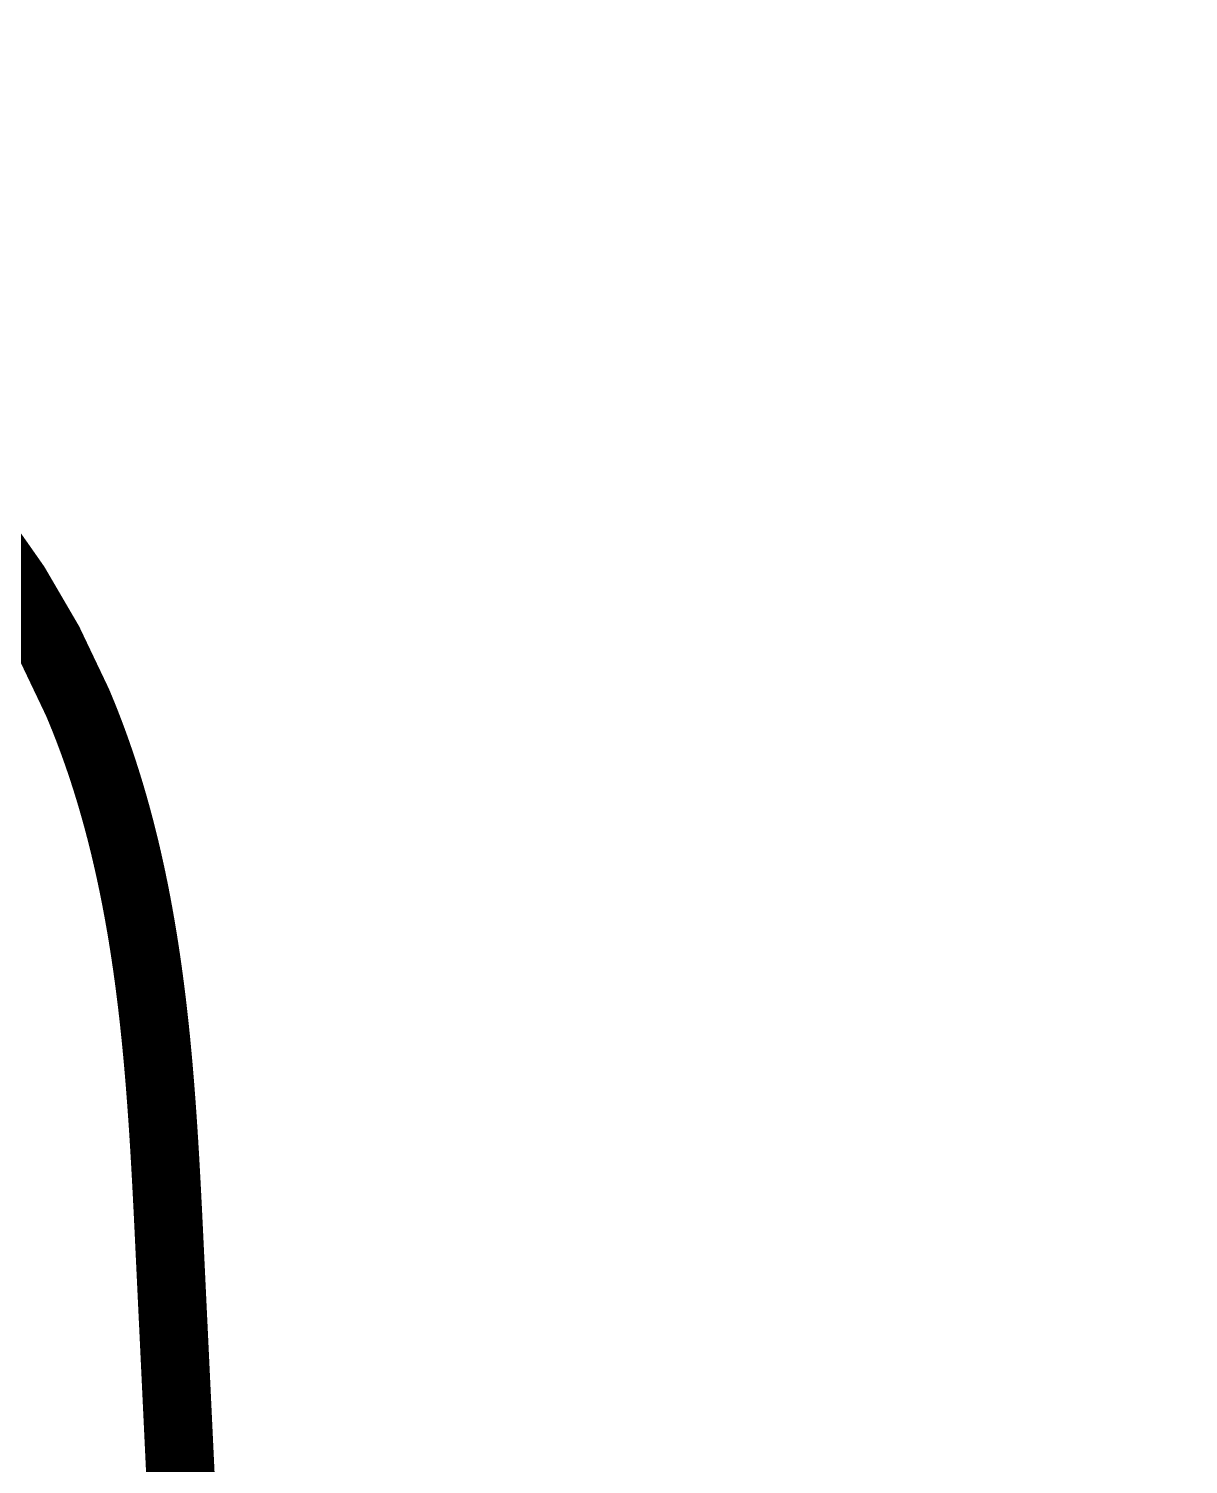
# Model space of a CAD drawing. Header units: millimetres. Extents: x 35362846 to 35427064, y 2977703 to 3025069.
# Drawn here: x 35376536 to 35379078, y 3008861 to 3012008 of the extents above; entities that cross this region are included whole.
import ezdxf

# ---------------------------------------------------------------- set-up
doc = ezdxf.new("R2010")
doc.units = ezdxf.units.MM
doc.layers.add('zhix', color=7, linetype='Continuous', lineweight=100)

msp = doc.modelspace()

# ---------------------------------------------------------------- linework, layer by layer
at = {"color": 7, "lineweight": 30, "const_width": 1}
for points in [[(35384474.97781259, 3005479.400141709, 4.560630924939711e-05), (35384441.94426532, 3005730.044451149, 4.256660725978185e-05), (35384406.50429408, 3005998.581913861, 5.504028418604904e-06), (35384370.26961709, 3006272.937711339, -3.300140696723477e-06), (35384314.3213082, 3006696.547970137, -0.004653984716885735), (35384299.14080792, 3006820.359900009, -0.001802435216274889), (35384264.20924921, 3007139.30415793, -0.001802435216274889)], [(35384474.97781259, 3005479.400141709, 4.560630924939711e-05), (35384441.94426532, 3005730.044451149, 4.256660725978185e-05), (35384406.50429408, 3005998.581913861, 5.504028418604904e-06), (35384370.26961709, 3006272.937711339, -3.300140696723477e-06), (35384314.3213082, 3006696.547970137, -0.004653984716885735), (35384299.14080792, 3006820.359900009, -0.001802435216274889), (35384264.20924921, 3007139.30415793, -0.001802435216274889)], [(35384534.46412522, 3005487.234591839, 4.560630924930128e-05), (35384501.42914777, 3005737.889752953, 4.256660725960064e-05), (35384465.98783915, 3006006.437349323, 5.504028418596952e-06), (35384429.7529892, 3006280.794456396, -3.300140696500546e-06), (35384373.80479459, 3006704.403849889, -0.004653984716825709), (35384358.76022274, 3006827.107149589, -0.001802435216270909), (35384323.87575996, 3007145.621395892, -0.001802435216270909)], [(35384534.46412522, 3005487.234591839, 4.560630924930128e-05), (35384501.42914777, 3005737.889752953, 4.256660725960064e-05), (35384465.98783915, 3006006.437349323, 5.504028418596952e-06), (35384429.7529892, 3006280.794456396, -3.300140696500546e-06), (35384373.80479459, 3006704.403849889, -0.004653984716825709), (35384358.76022274, 3006827.107149589, -0.001802435216270909), (35384323.87575996, 3007145.621395892, -0.001802435216270909)]]:
    msp.add_lwpolyline(points, format="xyb", dxfattribs=at)
at = {"layer": 'zhix', "color": 5, "const_width": 150, "flags": 128}
msp.add_lwpolyline([(35376912.54754, 3007907.854741389), (35376845.23881033, 3009319.41946573), (35376845.1911806, 3009320.41833079), (35376845.14355041, 3009321.417195828), (35376845.09591928, 3009322.416060822), (35376845.04828676, 3009323.414925749), (35376845.00065239, 3009324.413790588), (35376844.95301569, 3009325.412655316), (35376844.9053762, 3009326.411519911), (35376844.85773346, 3009327.410384351), (35376844.810087, 3009328.409248614), (35376844.76243637, 3009329.408112677), (35376844.71478108, 3009330.406976518), (35376844.66712069, 3009331.405840116), (35376844.61945472, 3009332.404703448), (35376844.57178272, 3009333.403566491), (35376844.5241042, 3009334.402429224), (35376844.47641872, 3009335.401291625), (35376844.42872581, 3009336.40015367), (35376844.38102499, 3009337.399015339), (35376844.33331581, 3009338.397876608), (35376844.28559782, 3009339.396737455), (35376844.23787052, 3009340.395597858), (35376844.19013347, 3009341.394457796), (35376844.1423862, 3009342.393317244), (35376844.09462824, 3009343.392176182), (35376844.04685914, 3009344.391034586), (35376843.99907842, 3009345.389892436), (35376843.95128562, 3009346.388749707), (35376843.90348028, 3009347.387606378), (35376843.85566192, 3009348.386462426), (35376843.8078301, 3009349.385317829), (35376843.75998434, 3009350.384172565), (35376843.71212417, 3009351.383026611), (35376843.66424914, 3009352.381879944), (35376843.61635877, 3009353.380732542), (35376843.56845262, 3009354.379584383), (35376843.5205302, 3009355.378435444), (35376843.47259106, 3009356.377285703), (35376843.42463472, 3009357.376135136), (35376843.37666073, 3009358.374983721), (35376843.32866863, 3009359.373831436), (35376843.28065795, 3009360.372678258), (35376843.23262821, 3009361.371524164), (35376843.18457896, 3009362.370369132), (35376843.13650973, 3009363.369213139), (35376843.08842007, 3009364.368056161), (35376843.0403095, 3009365.366898177), (35376842.99217755, 3009366.365739164), (35376842.94402377, 3009367.364579097), (35376842.8958477, 3009368.363417956), (35376842.84764886, 3009369.362255717), (35376842.79942679, 3009370.361092356), (35376842.75118103, 3009371.359927851), (35376842.7029111, 3009372.358762179), (35376842.65461656, 3009373.357595317), (35376842.60629693, 3009374.356427241), (35376842.55795176, 3009375.355257929), (35376842.50958055, 3009376.354087358), (35376842.46118288, 3009377.352915504), (35376842.41275825, 3009378.351742343), (35376842.36430622, 3009379.350567854), (35376842.31582631, 3009380.349392012), (35376842.26731807, 3009381.348214793), (35376842.21878102, 3009382.347036177), (35376842.1702147, 3009383.345856137), (35376842.12161866, 3009384.344674651), (35376842.07299241, 3009385.343491695), (35376842.0243355, 3009386.342307247), (35376841.97564747, 3009387.341121281), (35376841.92692785, 3009388.339933775), (35376841.87817618, 3009389.338744705), (35376841.82939198, 3009390.337554047), (35376841.7805748, 3009391.336361778), (35376841.73172417, 3009392.335167874), (35376841.68283963, 3009393.33397231), (35376841.63392071, 3009394.332775063), (35376841.58496696, 3009395.331576108), (35376841.53597789, 3009396.330375424), (35376841.48695305, 3009397.329172983), (35376841.43789198, 3009398.327968764), (35376841.38879421, 3009399.326762741), (35376841.33965927, 3009400.325554891), (35376841.29048671, 3009401.324345188), (35376841.24127605, 3009402.323133609), (35376841.19202683, 3009403.321920131), (35376841.1427386, 3009404.320704727), (35376841.09341087, 3009405.319487373), (35376841.0440432, 3009406.318268046), (35376840.99463511, 3009407.317046721), (35376840.94518614, 3009408.315823372), (35376840.89569582, 3009409.314597975), (35376840.8461637, 3009410.313370506), (35376840.7965893, 3009411.31214094), (35376840.74697216, 3009412.310909251), (35376840.69731183, 3009413.309675416), (35376840.64760783, 3009414.308439407), (35376840.59785968, 3009415.307201202), (35376840.54806695, 3009416.305960775), (35376840.49822916, 3009417.3047181), (35376840.44834585, 3009418.303473152), (35376840.39841654, 3009419.302225907), (35376840.34844079, 3009420.300976337), (35376840.2984181, 3009421.29972442), (35376840.24834805, 3009422.298470127), (35376840.19823015, 3009423.297213436), (35376840.14806392, 3009424.295954318), (35376840.09784894, 3009425.29469275), (35376840.04758471, 3009426.293428705), (35376839.99727076, 3009427.292162156), (35376839.94690666, 3009428.290893079), (35376839.89649193, 3009429.289621448), (35376839.84602609, 3009430.288347235), (35376839.7955087, 3009431.287070417), (35376839.74493928, 3009432.285790965), (35376839.69431736, 3009433.284508854), (35376839.64364249, 3009434.283224057), (35376839.5929142, 3009435.281936549), (35376839.54213203, 3009436.280646301), (35376839.49129552, 3009437.27935329), (35376839.44040418, 3009438.278057486), (35376839.38945757, 3009439.276758865), (35376839.33845522, 3009440.275457398), (35376839.28739667, 3009441.274153058), (35376839.23628144, 3009442.272845821), (35376839.18510909, 3009443.271535658), (35376839.13387913, 3009444.270222541), (35376839.08259111, 3009445.268906444), (35376839.03124456, 3009446.26758734), (35376838.97983902, 3009447.266265201), (35376838.92837402, 3009448.26494), (35376838.87684911, 3009449.26361171), (35376838.82526381, 3009450.262280301), (35376838.77361766, 3009451.260945748), (35376838.7219102, 3009452.259608022), (35376838.67014097, 3009453.258267096), (35376838.61830948, 3009454.256922942), (35376838.5664153, 3009455.255575531), (35376838.51445794, 3009456.254224835), (35376838.46243694, 3009457.252870826), (35376838.41035186, 3009458.251513476), (35376838.35820221, 3009459.250152757), (35376838.30598753, 3009460.24878864), (35376838.25370735, 3009461.247421097), (35376838.20136122, 3009462.246050098), (35376838.14894868, 3009463.244675616), (35376838.09646925, 3009464.243297621), (35376838.04392247, 3009465.241916084), (35376837.99130788, 3009466.240530977), (35376837.93862501, 3009467.23914227), (35376837.88587339, 3009468.237749935), (35376837.83305258, 3009469.236353941), (35376837.7801621, 3009470.234954259), (35376837.72720148, 3009471.233550861), (35376837.67417026, 3009472.232143715), (35376837.62106798, 3009473.230732794), (35376837.56789417, 3009474.229318066), (35376837.51464837, 3009475.227899502), (35376837.46133012, 3009476.226477072), (35376837.40793895, 3009477.225050746), (35376837.35447439, 3009478.223620494), (35376837.30093599, 3009479.222186285), (35376837.24732328, 3009480.220748089), (35376837.1936358, 3009481.219305876), (35376837.13987307, 3009482.217859615), (35376837.08603463, 3009483.216409274), (35376837.03212003, 3009484.214954824), (35376836.97812881, 3009485.213496234), (35376836.92406048, 3009486.212033472), (35376836.86991458, 3009487.210566506), (35376836.81569068, 3009488.209095308), (35376836.76138827, 3009489.207619844), (35376836.70700692, 3009490.206140083), (35376836.65254615, 3009491.204655994), (35376836.5980055, 3009492.203167544), (35376836.54338451, 3009493.201674703), (35376836.4886827, 3009494.200177438), (35376836.43389962, 3009495.198675717), (35376836.37903481, 3009496.197169509), (35376836.32408779, 3009497.19565878), (35376836.26905812, 3009498.194143499), (35376836.21394531, 3009499.192623633), (35376836.1587489, 3009500.191099149), (35376836.10346844, 3009501.189570015), (35376836.04810347, 3009502.188036198), (35376835.9926535, 3009503.186497665), (35376835.93711808, 3009504.184954382), (35376835.88149675, 3009505.183406318), (35376835.82578905, 3009506.181853437), (35376835.7699945, 3009507.180295708), (35376835.71411265, 3009508.178733096), (35376835.65814302, 3009509.177165568), (35376835.60208517, 3009510.17559309), (35376835.54593862, 3009511.174015628), (35376835.48970291, 3009512.172433148), (35376835.43337757, 3009513.170845616), (35376835.37696216, 3009514.169252997), (35376835.32045617, 3009515.167655258), (35376835.26385918, 3009516.166052363), (35376835.20717071, 3009517.164444278), (35376835.15039029, 3009518.162830968), (35376835.09351746, 3009519.161212399), (35376835.03655176, 3009520.159588534), (35376834.97949272, 3009521.15795934), (35376834.92233989, 3009522.156324781), (35376834.86509279, 3009523.154684821), (35376834.80775097, 3009524.153039424), (35376834.75031395, 3009525.151388556), (35376834.69278128, 3009526.149732179), (35376834.63515249, 3009527.148070259), (35376834.57742712, 3009528.146402759), (35376834.5196047, 3009529.144729643), (35376834.46168476, 3009530.143050875), (35376834.40366686, 3009531.141366417), (35376834.34555052, 3009532.139676233), (35376834.28733528, 3009533.137980287), (35376834.22902066, 3009534.136278542), (35376834.17060623, 3009535.13457096), (35376834.1120915, 3009536.132857505), (35376834.05347601, 3009537.131138139), (35376833.99475931, 3009538.129412824), (35376833.93594091, 3009539.127681524), (35376833.87702037, 3009540.125944199), (35376833.81799722, 3009541.124200813), (35376833.758871, 3009542.122451326), (35376833.69964124, 3009543.120695703), (35376833.64030746, 3009544.118933903), (35376833.58086924, 3009545.117165887), (35376833.52132607, 3009546.115391619), (35376833.46167751, 3009547.113611058), (35376833.4019231, 3009548.111824166), (35376833.34206237, 3009549.110030904), (35376833.28209485, 3009550.108231233), (35376833.22202009, 3009551.106425112), (35376833.16183761, 3009552.104612504), (35376833.10154697, 3009553.102793367), (35376833.04114767, 3009554.100967663), (35376832.98063928, 3009555.099135351), (35376832.92002133, 3009556.097296392), (35376832.85929333, 3009557.095450744), (35376832.79845486, 3009558.093598367), (35376832.73750542, 3009559.091739222), (35376832.67644458, 3009560.089873266), (35376832.61527183, 3009561.08800046), (35376832.55398675, 3009562.086120762), (35376832.49258886, 3009563.084234132), (35376832.4310777, 3009564.082340526), (35376832.36945279, 3009565.080439905), (35376832.30771369, 3009566.078532227), (35376832.24585991, 3009567.076617449), (35376832.18389103, 3009568.074695529), (35376832.12180654, 3009569.072766426), (35376832.059606, 3009570.070830098), (35376831.99728894, 3009571.068886501), (35376831.93485491, 3009572.066935593), (35376831.87230343, 3009573.064977331), (35376831.80963404, 3009574.063011672), (35376831.74684629, 3009575.061038574), (35376831.68393969, 3009576.059057992), (35376831.6209138, 3009577.057069884), (35376831.55776816, 3009578.055074206), (35376831.49450228, 3009579.053070913), (35376831.43111572, 3009580.051059963), (35376831.36760801, 3009581.04904131), (35376831.30397869, 3009582.047014911), (35376831.24022729, 3009583.044980721), (35376831.17635335, 3009584.042938695), (35376831.11235641, 3009585.040888789), (35376831.048236, 3009586.038830957), (35376830.98399166, 3009587.036765155), (35376830.91962293, 3009588.034691337), (35376830.85512934, 3009589.032609459), (35376830.79051042, 3009590.030519472), (35376830.72576574, 3009591.028421334), (35376830.66089481, 3009592.026314995), (35376830.59589717, 3009593.024200412), (35376830.53077236, 3009594.022077537), (35376830.46551991, 3009595.019946325), (35376830.40013936, 3009596.017806727), (35376830.33463026, 3009597.015658698), (35376830.26899213, 3009598.01350219), (35376830.20322451, 3009599.011337156), (35376830.13732696, 3009600.009163549), (35376830.07129897, 3009601.00698132), (35376830.00514012, 3009602.004790423), (35376829.93884993, 3009603.002590808), (35376829.87242793, 3009604.000382429), (35376829.80587368, 3009604.998165235), (35376829.7391867, 3009605.99593918), (35376829.67236652, 3009606.993704214), (35376829.6054127, 3009607.991460288), (35376829.53832476, 3009608.989207353), (35376829.47110224, 3009609.986945361), (35376829.40374468, 3009610.98467426), (35376829.33625161, 3009611.982394003), (35376829.26862258, 3009612.980104538), (35376829.20085711, 3009613.977805817), (35376829.13295475, 3009614.975497787), (35376829.06491505, 3009615.9731804), (35376828.99673752, 3009616.970853605), (35376828.92842171, 3009617.96851735), (35376828.85996715, 3009618.966171585), (35376828.79137339, 3009619.963816258), (35376828.72263996, 3009620.961451319), (35376828.6537664, 3009621.959076715), (35376828.58475224, 3009622.956692394), (35376828.51559703, 3009623.954298306), (35376828.44630031, 3009624.951894397), (35376828.37686159, 3009625.949480616), (35376828.30728043, 3009626.947056909), (35376828.23755637, 3009627.944623224), (35376828.16768893, 3009628.942179508), (35376828.09767766, 3009629.939725708), (35376828.0275221, 3009630.93726177), (35376827.95722178, 3009631.934787641), (35376827.88677624, 3009632.932303267), (35376827.81618501, 3009633.929808594), (35376827.74544765, 3009634.927303568), (35376827.67456368, 3009635.924788135), (35376827.60353263, 3009636.922262239), (35376827.53235406, 3009637.919725826), (35376827.46102749, 3009638.917178843), (35376827.38955246, 3009639.914621231), (35376827.31792852, 3009640.912052938), (35376827.24615519, 3009641.909473906), (35376827.17423201, 3009642.90688408), (35376827.10215855, 3009643.904283404), (35376827.0299343, 3009644.901671822), (35376826.95755882, 3009645.899049278), (35376826.88503166, 3009646.896415714), (35376826.81235233, 3009647.893771074), (35376826.73952039, 3009648.891115301), (35376826.66653538, 3009649.888448337), (35376826.59339681, 3009650.885770125), (35376826.52010425, 3009651.883080607), (35376826.44665722, 3009652.880379726), (35376826.37305526, 3009653.877667423), (35376826.29929792, 3009654.874943639), (35376826.22538473, 3009655.872208317), (35376826.15131521, 3009656.869461396), (35376826.07708892, 3009657.86670282), (35376826.0027054, 3009658.863932527), (35376825.92816417, 3009659.861150459), (35376825.85346479, 3009660.858356555), (35376825.77860677, 3009661.855550758), (35376825.70358968, 3009662.852733004), (35376825.62841303, 3009663.849903235), (35376825.55307638, 3009664.847061391), (35376825.47757925, 3009665.844207409), (35376825.40192119, 3009666.84134123), (35376825.32610174, 3009667.838462791), (35376825.25012043, 3009668.835572032), (35376825.17397681, 3009669.832668891), (35376825.0976704, 3009670.829753305), (35376825.02120075, 3009671.826825214), (35376824.9445674, 3009672.823884553), (35376824.86776988, 3009673.820931262), (35376824.79080773, 3009674.817965277), (35376824.7136805, 3009675.814986534), (35376824.63638771, 3009676.811994971), (35376824.55892892, 3009677.808990524), (35376824.48130365, 3009678.805973129), (35376824.40351145, 3009679.802942723), (35376824.32555185, 3009680.79989924), (35376824.24742439, 3009681.796842618), (35376824.16912862, 3009682.793772791), (35376824.09066406, 3009683.790689693), (35376824.01203026, 3009684.787593261), (35376823.93322675, 3009685.784483428), (35376823.85425308, 3009686.781360129), (35376823.77510879, 3009687.778223298), (35376823.69579341, 3009688.77507287), (35376823.61630648, 3009689.771908776), (35376823.53664754, 3009690.768730953), (35376823.45681613, 3009691.765539331), (35376823.37681178, 3009692.762333845), (35376823.29663403, 3009693.759114426), (35376823.21628245, 3009694.755881008), (35376823.13575653, 3009695.752633522), (35376823.05505585, 3009696.749371902), (35376822.97417992, 3009697.746096077), (35376822.8931283, 3009698.74280598), (35376822.81190051, 3009699.739501543), (35376822.7304961, 3009700.736182695), (35376822.64891461, 3009701.732849368), (35376822.56715558, 3009702.729501493), (35376822.48521853, 3009703.726138999), (35376822.40310303, 3009704.722761817), (35376822.3208086, 3009705.719369877), (35376822.23833478, 3009706.715963107), (35376822.15568111, 3009707.712541437), (35376822.07284714, 3009708.709104797), (35376821.98983239, 3009709.705653115), (35376821.90663642, 3009710.702186319), (35376821.82325875, 3009711.698704337), (35376821.73969893, 3009712.695207099), (35376821.6559565, 3009713.691694531), (35376821.57203099, 3009714.688166561), (35376821.48792195, 3009715.684623116), (35376821.40362892, 3009716.681064124), (35376821.31915142, 3009717.67748951), (35376821.23448902, 3009718.673899203), (35376821.14964124, 3009719.670293126), (35376821.06460763, 3009720.666671208), (35376820.97938771, 3009721.663033372), (35376820.89398104, 3009722.659379546), (35376820.80838715, 3009723.655709653), (35376820.72260558, 3009724.652023619), (35376820.63663587, 3009725.648321369), (35376820.55047756, 3009726.644602827), (35376820.4641302, 3009727.640867917), (35376820.37759331, 3009728.637116563), (35376820.29086645, 3009729.633348688), (35376820.20394914, 3009730.629564216), (35376820.11684093, 3009731.625763071), (35376820.02954137, 3009732.621945174), (35376819.94204997, 3009733.618110448), (35376819.85436631, 3009734.614258816), (35376819.7664899, 3009735.6103902), (35376819.67842029, 3009736.606504521), (35376819.59015702, 3009737.602601701), (35376819.50169963, 3009738.598681662), (35376819.41304766, 3009739.594744322), (35376819.32420065, 3009740.590789605), (35376819.23515813, 3009741.58681743), (35376819.14591967, 3009742.582827717), (35376819.05648477, 3009743.578820386), (35376818.966853, 3009744.574795357), (35376818.87702389, 3009745.570752549), (35376818.78699698, 3009746.56669188), (35376818.69677182, 3009747.562613271), (35376818.60634793, 3009748.558516638), (35376818.51572486, 3009749.554401901), (35376818.42490216, 3009750.550268977), (35376818.33387936, 3009751.546117784), (35376818.242656, 3009752.54194824), (35376818.15123163, 3009753.537760261), (35376818.05960578, 3009754.533553764), (35376817.967778, 3009755.529328665), (35376817.87574782, 3009756.525084883), (35376817.78351479, 3009757.52082233), (35376817.69107845, 3009758.516540924), (35376817.59843834, 3009759.51224058), (35376817.50559399, 3009760.507921214), (35376817.41254496, 3009761.503582739), (35376817.31929076, 3009762.499225071), (35376817.22583097, 3009763.494848124), (35376817.13216511, 3009764.490451811), (35376817.03829271, 3009765.486036047), (35376816.94421334, 3009766.481600745), (35376816.84992652, 3009767.477145818), (35376816.75543179, 3009768.472671178), (35376816.66072871, 3009769.468176739), (35376816.5658168, 3009770.463662412), (35376816.47069561, 3009771.45912811), (35376816.37536468, 3009772.454573744), (35376816.27982355, 3009773.449999225), (35376816.18407176, 3009774.445404466), (35376816.08810887, 3009775.440789375), (35376815.9919344, 3009776.436153865), (35376815.89554788, 3009777.431497844), (35376815.79894889, 3009778.426821224), (35376815.70213694, 3009779.422123913), (35376815.60511158, 3009780.417405821), (35376815.50787237, 3009781.412666857), (35376815.41041882, 3009782.40790693), (35376815.31275049, 3009783.403125948), (35376815.21486691, 3009784.398323819), (35376815.11676764, 3009785.393500451), (35376815.01845221, 3009786.388655751), (35376814.91992017, 3009787.383789628), (35376814.82117104, 3009788.378901986), (35376814.72220439, 3009789.373992735), (35376814.62301974, 3009790.369061778), (35376814.52361665, 3009791.364109024), (35376814.42399464, 3009792.359134377), (35376814.32415328, 3009793.354137742), (35376814.22409209, 3009794.349119026), (35376814.12381062, 3009795.344078132), (35376814.0233084, 3009796.339014965), (35376813.922585, 3009797.333929429), (35376813.82163995, 3009798.328821429), (35376813.72047277, 3009799.323690867), (35376813.61908302, 3009800.318537647), (35376813.51747026, 3009801.313361673), (35376813.415634, 3009802.308162845), (35376813.31357381, 3009803.302941068), (35376813.21128921, 3009804.297696243), (35376813.10877977, 3009805.29242827), (35376813.00604499, 3009806.287137054), (35376812.90308445, 3009807.281822493), (35376812.79989769, 3009808.276484489), (35376812.69648423, 3009809.271122943), (35376812.59284363, 3009810.265737753), (35376812.48897543, 3009811.260328821), (35376812.38487916, 3009812.254896046), (35376812.28055439, 3009813.249439327), (35376812.17600065, 3009814.243958562), (35376812.07121746, 3009815.23845365), (35376811.9662044, 3009816.232924491), (35376811.860961, 3009817.227370981), (35376811.75548679, 3009818.221793017), (35376811.64978132, 3009819.216190498), (35376811.54384415, 3009820.210563321), (35376811.43767481, 3009821.204911381), (35376811.33127283, 3009822.199234576), (35376811.22463777, 3009823.193532801), (35376811.11776917, 3009824.187805951), (35376811.01066657, 3009825.182053923), (35376810.90332952, 3009826.176276611), (35376810.79575756, 3009827.170473909), (35376810.68795023, 3009828.164645713), (35376810.57990708, 3009829.158791916), (35376810.47162765, 3009830.152912413), (35376810.36311149, 3009831.147007095), (35376810.25435814, 3009832.141075857), (35376810.14536714, 3009833.135118591), (35376810.03613803, 3009834.129135189), (35376809.92667036, 3009835.123125544), (35376809.81696368, 3009836.117089546), (35376809.70701752, 3009837.111027089), (35376809.59683144, 3009838.104938063), (35376809.48640498, 3009839.098822357), (35376809.37573767, 3009840.092679863), (35376809.26482907, 3009841.086510472), (35376809.15367872, 3009842.080314071), (35376809.04228617, 3009843.074090553), (35376808.93065095, 3009844.067839803), (35376808.81877261, 3009845.061561712), (35376808.7066507, 3009846.055256169), (35376808.59428477, 3009847.04892306), (35376808.48167434, 3009848.042562274), (35376808.36881898, 3009849.036173699), (35376808.25571823, 3009850.02975722), (35376808.14237162, 3009851.023312727), (35376808.02877872, 3009852.016840102), (35376807.91493905, 3009853.010339234), (35376807.80085217, 3009854.003810007), (35376807.68651761, 3009854.997252308), (35376807.57193493, 3009855.990666021), (35376807.45710368, 3009856.984051031), (35376807.34202339, 3009857.977407221), (35376807.2266936, 3009858.970734476), (35376807.11111387, 3009859.96403268), (35376806.99528375, 3009860.957301716), (35376806.87920277, 3009861.950541466), (35376806.76287048, 3009862.943751813), (35376806.64628644, 3009863.93693264), (35376806.52945017, 3009864.930083828), (35376806.41236123, 3009865.923205259), (35376806.29501917, 3009866.916296813), (35376806.17742353, 3009867.909358372), (35376806.05957385, 3009868.902389816), (35376805.94146969, 3009869.895391025), (35376805.82311059, 3009870.888361879), (35376805.70449608, 3009871.881302257), (35376805.58562572, 3009872.874212038), (35376805.46649908, 3009873.867091102), (35376805.34711565, 3009874.859939325), (35376805.22747502, 3009875.852756587), (35376805.10757673, 3009876.845542764), (35376804.98742032, 3009877.838297735), (35376804.86700533, 3009878.831021375), (35376804.74633133, 3009879.823713562), (35376804.62539784, 3009880.816374172), (35376804.50420441, 3009881.809003079), (35376804.3827506, 3009882.801600161), (35376804.26103595, 3009883.794165291), (35376804.13906001, 3009884.786698346), (35376804.01682232, 3009885.779199198), (35376803.89432243, 3009886.771667722), (35376803.77155989, 3009887.764103793), (35376803.64853424, 3009888.756507281), (35376803.52524503, 3009889.748878062), (35376803.40169182, 3009890.741216007), (35376803.27787413, 3009891.733520988), (35376803.15379154, 3009892.725792878), (35376803.02944357, 3009893.718031548), (35376802.90482978, 3009894.710236868), (35376802.77994971, 3009895.702408711), (35376802.65480293, 3009896.694546945), (35376802.52938896, 3009897.686651426), (35376802.40370735, 3009898.678722053), (35376802.27775767, 3009899.670758681), (35376802.15153944, 3009900.662761178), (35376802.02505223, 3009901.654729413), (35376801.89829558, 3009902.646663255), (35376801.77126904, 3009903.638562569), (35376801.64397215, 3009904.630427225), (35376801.51640446, 3009905.62225709), (35376801.38856554, 3009906.614052029), (35376801.2604549, 3009907.605811909), (35376801.13207212, 3009908.597536596), (35376801.00341674, 3009909.589225955), (35376800.87448829, 3009910.580879852), (35376800.74528635, 3009911.572498151), (35376800.61581045, 3009912.564080717), (35376800.48606014, 3009913.555627413), (35376800.35603496, 3009914.547138102), (35376800.22573448, 3009915.53861265), (35376800.09515824, 3009916.530050917), (35376799.96430577, 3009917.521452767), (35376799.83317666, 3009918.512818061), (35376799.70177042, 3009919.504146662), (35376799.57008661, 3009920.49543843), (35376799.4381248, 3009921.486693227), (35376799.30588451, 3009922.477910913), (35376799.17336531, 3009923.469091347), (35376799.04056674, 3009924.460234391), (35376798.90748835, 3009925.451339903), (35376798.7741297, 3009926.442407742), (35376798.64049032, 3009927.433437767), (35376798.50656977, 3009928.424429836), (35376798.37236761, 3009929.415383806), (35376798.23788337, 3009930.406299536), (35376798.10311662, 3009931.397176883), (35376797.96806689, 3009932.388015701), (35376797.83273375, 3009933.378815849), (35376797.69711673, 3009934.369577182), (35376797.5612154, 3009935.360299556), (35376797.4250293, 3009936.350982825), (35376797.28855798, 3009937.341626844), (35376797.15180101, 3009938.332231468), (35376797.0147579, 3009939.32279655), (35376796.87742823, 3009940.313321943), (35376796.73981155, 3009941.303807502), (35376796.6019074, 3009942.294253078), (35376796.46371534, 3009943.284658525), (35376796.32523493, 3009944.275023693), (35376796.1864657, 3009945.265348434), (35376796.0474072, 3009946.255632599), (35376795.908059, 3009947.24587604), (35376795.76842064, 3009948.236078607), (35376795.62849168, 3009949.226240148), (35376795.48827167, 3009950.216360514), (35376795.34776016, 3009951.206439554), (35376795.20695668, 3009952.196477117), (35376795.06586081, 3009953.186473051), (35376794.92447209, 3009954.176427203), (35376794.78279008, 3009955.166339422), (35376794.64081433, 3009956.156209554), (35376794.49854439, 3009957.146037445), (35376794.3559798, 3009958.135822943), (35376794.21312013, 3009959.125565893), (35376794.06996492, 3009960.115266141), (35376793.92651374, 3009961.10492353), (35376793.78276612, 3009962.094537908), (35376793.63872163, 3009963.084109116), (35376793.49437981, 3009964.073637), (35376793.34974022, 3009965.063121402), (35376793.20480242, 3009966.052562166), (35376793.05956595, 3009967.041959134), (35376792.91403037, 3009968.031312148), (35376792.76819523, 3009969.020621051), (35376792.62206008, 3009970.009885682), (35376792.47562448, 3009970.999105884), (35376792.32888798, 3009971.988281496), (35376792.18185014, 3009972.97741236), (35376792.03451051, 3009973.966498313), (35376791.88686863, 3009974.955539197), (35376791.73892407, 3009975.944534849), (35376791.59067639, 3009976.933485108), (35376791.44212512, 3009977.922389813), (35376791.29326984, 3009978.911248799), (35376791.14411008, 3009979.900061906), (35376790.99464541, 3009980.888828969), (35376790.84487539, 3009981.877549825), (35376790.69479956, 3009982.866224309), (35376790.54441747, 3009983.854852258), (35376790.39372869, 3009984.843433506), (35376790.24273277, 3009985.831967887), (35376790.09142926, 3009986.820455237), (35376789.93981772, 3009987.808895389), (35376789.78789771, 3009988.797288176), (35376789.63566877, 3009989.785633431), (35376789.48313047, 3009990.773930986), (35376789.33028235, 3009991.762180674), (35376789.17712398, 3009992.750382326), (35376789.02365491, 3009993.738535774), (35376788.8698747, 3009994.726640848), (35376788.7157829, 3009995.714697379), (35376788.56137906, 3009996.702705196), (35376788.40666275, 3009997.69066413), (35376788.25163352, 3009998.678574008), (35376788.09629092, 3009999.666434661), (35376787.94063451, 3010000.654245915), (35376787.78466385, 3010001.642007599), (35376787.62837849, 3010002.62971954), (35376787.47177799, 3010003.617381566), (35376787.31486192, 3010004.604993501), (35376787.15762981, 3010005.592555174), (35376787.00008123, 3010006.580066408), (35376786.84221575, 3010007.56752703), (35376786.6840329, 3010008.554936863), (35376786.52553226, 3010009.542295733), (35376786.36671338, 3010010.529603463), (35376786.20757581, 3010011.516859876), (35376786.04811911, 3010012.504064796), (35376785.88834285, 3010013.491218045), (35376785.72824658, 3010014.478319446), (35376785.56782985, 3010015.465368818), (35376785.40709222, 3010016.452365985), (35376785.24603327, 3010017.439310767), (35376785.08465252, 3010018.426202983), (35376784.92294955, 3010019.413042455), (35376784.76092393, 3010020.399829001), (35376784.5985752, 3010021.38656244), (35376784.43590292, 3010022.373242591), (35376784.27290665, 3010023.359869272), (35376784.10958596, 3010024.346442301), (35376783.94594039, 3010025.332961495), (35376783.7819695, 3010026.31942667), (35376783.61767288, 3010027.305837643), (35376783.45305005, 3010028.29219423), (35376783.28810059, 3010029.278496246), (35376783.12282406, 3010030.264743506), (35376782.95722001, 3010031.250935825), (35376782.79128801, 3010032.237073017), (35376782.62502761, 3010033.223154895), (35376782.45843837, 3010034.209181272), (35376782.29151986, 3010035.195151962), (35376782.12427163, 3010036.181066776), (35376781.95669325, 3010037.166925527), (35376781.78878427, 3010038.152728024), (35376781.62054425, 3010039.138474081), (35376781.45197276, 3010040.124163507), (35376781.28306935, 3010041.109796111), (35376781.11383359, 3010042.095371703), (35376780.94426505, 3010043.080890093), (35376780.77436326, 3010044.06635109), (35376780.60412781, 3010045.0517545), (35376780.43355825, 3010046.037100133), (35376780.26265414, 3010047.022387794), (35376780.09141504, 3010048.007617291), (35376779.91984052, 3010048.99278843), (35376779.74793014, 3010049.977901018), (35376779.57568346, 3010050.962954859), (35376779.40310003, 3010051.947949758), (35376779.23017943, 3010052.932885521), (35376779.05692121, 3010053.91776195), (35376778.88332494, 3010054.902578849), (35376778.70939019, 3010055.887336022), (35376778.53511649, 3010056.872033271), (35376778.36050344, 3010057.856670397), (35376778.18555058, 3010058.841247204), (35376778.01025749, 3010059.825763492), (35376777.83462372, 3010060.810219062), (35376777.65864883, 3010061.794613712), (35376777.4823324, 3010062.778947246), (35376777.30567397, 3010063.76321946), (35376777.12867313, 3010064.747430155), (35376776.95132942, 3010065.731579128), (35376776.77364243, 3010066.715666177), (35376776.5956117, 3010067.6996911), (35376776.4172368, 3010068.683653693), (35376776.2385173, 3010069.667553754), (35376776.05945276, 3010070.651391078), (35376775.88004275, 3010071.635165461), (35376775.70028682, 3010072.618876698), (35376775.52018455, 3010073.602524583), (35376775.3397355, 3010074.586108911), (35376775.15893923, 3010075.569629475), (35376774.97779532, 3010076.553086068), (35376774.79630332, 3010077.536478485), (35376774.6144628, 3010078.519806514), (35376774.43227332, 3010079.503069951), (35376774.24973446, 3010080.486268584), (35376774.06684577, 3010081.469402206), (35376773.88360683, 3010082.452470606), (35376773.7000172, 3010083.435473575), (35376773.51607645, 3010084.418410901), (35376773.33178413, 3010085.401282373), (35376773.14713982, 3010086.38408778), (35376772.96214309, 3010087.366826911), (35376772.77679349, 3010088.349499552), (35376772.59109061, 3010089.332105489), (35376772.40503401, 3010090.31464451), (35376772.21862324, 3010091.297116401), (35376772.03185789, 3010092.279520947), (35376771.84473751, 3010093.261857933), (35376771.65726168, 3010094.244127143), (35376771.46942996, 3010095.226328362), (35376771.28124192, 3010096.208461373), (35376771.09269713, 3010097.190525959), (35376770.90379516, 3010098.172521902), (35376770.71453557, 3010099.154448986), (35376770.52491792, 3010100.13630699), (35376770.33494182, 3010101.118095697), (35376770.14460679, 3010102.099814887), (35376769.95391243, 3010103.08146434), (35376769.76285829, 3010104.063043836), (35376769.57144395, 3010105.044553153), (35376769.37966898, 3010106.025992071), (35376769.18753295, 3010107.007360367), (35376768.99503542, 3010107.98865782), (35376768.80217596, 3010108.969884205), (35376768.60895416, 3010109.951039301), (35376768.41536957, 3010110.932122883), (35376768.22142176, 3010111.913134727), (35376768.02711032, 3010112.894074607), (35376767.83243479, 3010113.874942299), (35376767.63739476, 3010114.855737577), (35376767.4419898, 3010115.836460214), (35376767.24621949, 3010116.817109983), (35376767.05008338, 3010117.797686658), (35376766.85358105, 3010118.778190011), (35376766.65671208, 3010119.758619812), (35376766.45947602, 3010120.738975833), (35376766.26187247, 3010121.719257846), (35376766.06390098, 3010122.699465619), (35376765.86556114, 3010123.679598923), (35376765.6668525, 3010124.659657527), (35376765.46777465, 3010125.639641199), (35376765.26832716, 3010126.619549708), (35376765.06850959, 3010127.599382821), (35376764.86832154, 3010128.579140305), (35376764.66776255, 3010129.558821928), (35376764.46683221, 3010130.538427453), (35376764.26553009, 3010131.51795665), (35376764.06385577, 3010132.497409281), (35376763.86180881, 3010133.476785111), (35376763.65938881, 3010134.456083905), (35376763.45659532, 3010135.435305426), (35376763.25342792, 3010136.414449437), (35376763.04988617, 3010137.3935157), (35376762.84596968, 3010138.372503979), (35376762.64167799, 3010139.351414033), (35376762.43701069, 3010140.330245625), (35376762.23196736, 3010141.308998515), (35376762.02654757, 3010142.287672462), (35376761.82075088, 3010143.266267227), (35376761.61457689, 3010144.244782568), (35376761.40802516, 3010145.223218244), (35376761.20109528, 3010146.201574012), (35376760.9937868, 3010147.17984963), (35376760.78609932, 3010148.158044856), (35376760.57803241, 3010149.136159444), (35376760.36958564, 3010150.114193152), (35376760.1607586, 3010151.092145734), (35376759.95155086, 3010152.070016945), (35376759.74196199, 3010153.047806541), (35376759.53199157, 3010154.025514273), (35376759.32163917, 3010155.003139897), (35376759.1109044, 3010155.980683165), (35376758.8997868, 3010156.958143828), (35376758.68828596, 3010157.935521638), (35376758.47640147, 3010158.912816347), (35376758.26413289, 3010159.890027706), (35376758.05147982, 3010160.867155463), (35376757.83844181, 3010161.844199371), (35376757.62501846, 3010162.821159176), (35376757.41120934, 3010163.798034628), (35376757.19701404, 3010164.774825475), (35376756.98243213, 3010165.751531464), (35376756.76746318, 3010166.728152343), (35376756.55210679, 3010167.704687857), (35376756.33636253, 3010168.681137753), (35376756.12022997, 3010169.657501776), (35376755.9037087, 3010170.633779672), (35376755.68679831, 3010171.609971184), (35376755.46949837, 3010172.586076056), (35376755.25180846, 3010173.562094031), (35376755.03372816, 3010174.538024853), (35376754.8152571, 3010175.513868266), (35376754.59639477, 3010176.489624008), (35376754.37714079, 3010177.46529182), (35376754.15749475, 3010178.440871444), (35376753.93745623, 3010179.41636262), (35376753.71702481, 3010180.391765089), (35376753.49620007, 3010181.367078588), (35376753.2749816, 3010182.342302857), (35376753.05336898, 3010183.317437633), (35376752.83136179, 3010184.292482654), (35376752.6089596, 3010185.267437656), (35376752.38616202, 3010186.242302376), (35376752.16296861, 3010187.21707655), (35376751.93937898, 3010188.191759914), (35376751.71539268, 3010189.166352201), (35376751.49100932, 3010190.140853146), (35376751.26622847, 3010191.115262483), (35376751.04104972, 3010192.089579945), (35376750.81547265, 3010193.063805264), (35376750.58949685, 3010194.037938173), (35376750.3631219, 3010195.011978404), (35376750.1363474, 3010195.985925686), (35376749.90917291, 3010196.95977975), (35376749.68159804, 3010197.933540327), (35376749.45362236, 3010198.907207146), (35376749.22524545, 3010199.880779936), (35376748.99646691, 3010200.854258424), (35376748.76728633, 3010201.827642338), (35376748.53770328, 3010202.800931407), (35376748.30771737, 3010203.774125355), (35376748.07732815, 3010204.747223911), (35376747.84653524, 3010205.720226798), (35376747.61533822, 3010206.693133742), (35376747.38373667, 3010207.665944467), (35376747.15173018, 3010208.638658697), (35376746.91931834, 3010209.611276156), (35376746.68650074, 3010210.583796567), (35376746.45327696, 3010211.556219651), (35376746.21964659, 3010212.528545131), (35376745.98560923, 3010213.500772727), (35376745.75116446, 3010214.47290216), (35376745.51631187, 3010215.44493315), (35376745.28105105, 3010216.416865416), (35376745.04538158, 3010217.388698679), (35376744.80930308, 3010218.360432655), (35376744.5728151, 3010219.332067063), (35376744.33591725, 3010220.30360162), (35376744.09860912, 3010221.275036043), (35376743.8608903, 3010222.246370048), (35376743.62276039, 3010223.21760335), (35376743.38421896, 3010224.188735665), (35376743.14526562, 3010225.159766707), (35376742.90589995, 3010226.13069619), (35376742.66612155, 3010227.101523827), (35376742.42593, 3010228.072249332), (35376742.1853249, 3010229.042872417), (35376741.94430584, 3010230.013392792), (35376741.70287243, 3010230.983810171), (35376741.46102423, 3010231.954124262), (35376741.21876086, 3010232.924334776), (35376740.9760819, 3010233.894441423), (35376740.73298693, 3010234.864443911), (35376740.48947558, 3010235.834341949), (35376740.24554743, 3010236.804135245), (35376740.00120205, 3010237.773823506), (35376739.75643906, 3010238.743406438), (35376739.51125804, 3010239.712883748), (35376739.2656586, 3010240.682255141), (35376739.01964033, 3010241.651520322), (35376738.77320281, 3010242.620678996), (35376738.52634565, 3010243.589730866), (35376738.27906844, 3010244.558675636), (35376738.03137078, 3010245.527513008), (35376737.78325227, 3010246.496242685), (35376737.53471249, 3010247.464864368), (35376737.28575106, 3010248.433377758), (35376737.03636755, 3010249.401782556), (35376736.78656158, 3010250.370078462), (35376736.53633274, 3010251.338265173), (35376736.28568061, 3010252.306342391), (35376736.03460483, 3010253.274309813), (35376735.78310495, 3010254.242167136), (35376735.53118059, 3010255.209914057), (35376735.27883136, 3010256.177550273), (35376735.02605684, 3010257.145075479), (35376734.77285663, 3010258.112489372), (35376734.51923034, 3010259.079791646), (35376734.26517756, 3010260.046981994), (35376734.0106979, 3010261.014060111), (35376733.75579095, 3010261.981025689), (35376733.50045632, 3010262.947878422), (35376733.24469359, 3010263.914618), (35376732.98850238, 3010264.881244116), (35376732.73188228, 3010265.84775646), (35376732.47483291, 3010266.814154722), (35376732.21735384, 3010267.780438591), (35376731.9594447, 3010268.746607757), (35376731.70110508, 3010269.712661908), (35376731.44233458, 3010270.678600732), (35376731.1831328, 3010271.644423916), (35376730.92349935, 3010272.610131147), (35376730.66343383, 3010273.575722111), (35376730.40293586, 3010274.541196494), (35376730.142005, 3010275.50655398), (35376729.8806409, 3010276.471794253), (35376729.61884314, 3010277.436916999), (35376729.35661132, 3010278.401921899), (35376729.09394506, 3010279.366808636), (35376728.83084394, 3010280.331576893), (35376728.5673076, 3010281.296226351), (35376728.30333561, 3010282.26075669), (35376728.03892761, 3010283.225167592), (35376727.77408317, 3010284.189458735), (35376727.50880193, 3010285.153629799), (35376727.24308346, 3010286.117680463), (35376726.9769274, 3010287.081610404), (35376726.71033333, 3010288.0454193), (35376726.44330088, 3010289.009106827), (35376726.17582964, 3010289.972672662), (35376725.90791922, 3010290.936116481), (35376725.63956924, 3010291.899437957), (35376725.37077929, 3010292.862636766), (35376725.10154898, 3010293.825712583), (35376724.83187795, 3010294.788665079), (35376724.56176576, 3010295.751493927), (35376724.29121205, 3010296.714198799), (35376724.02021642, 3010297.676779368), (35376723.74877848, 3010298.639235305), (35376723.47689785, 3010299.601566277), (35376723.20457413, 3010300.563771958), (35376722.93180692, 3010301.525852014), (35376722.65859585, 3010302.487806115), (35376722.38494053, 3010303.449633928), (35376722.11084054, 3010304.411335122), (35376721.83629553, 3010305.372909361), (35376721.56130511, 3010306.334356314), (35376721.28586885, 3010307.295675645), (35376721.00998641, 3010308.25686702), (35376720.73365738, 3010309.217930102), (35376720.45688137, 3010310.178864555), (35376720.17965801, 3010311.139670044), (35376719.90198689, 3010312.100346229), (35376719.62386764, 3010313.060892774), (35376719.34529987, 3010314.021309339), (35376719.0662832, 3010314.981595586), (35376718.78681722, 3010315.941751174), (35376718.50690158, 3010316.901775764), (35376718.22653588, 3010317.861669014), (35376717.94571972, 3010318.821430582), (35376717.66445272, 3010319.781060126), (35376717.38273453, 3010320.740557305), (35376717.10056473, 3010321.699921773), (35376716.81794294, 3010322.659153188), (35376716.53486878, 3010323.618251204), (35376716.25134188, 3010324.577215476), (35376715.96736185, 3010325.536045659), (35376715.68292829, 3010326.494741407), (35376715.39804085, 3010327.453302371), (35376715.11269912, 3010328.411728205), (35376714.82690273, 3010329.37001856), (35376714.54065129, 3010330.328173088), (35376714.25394444, 3010331.286191438), (35376713.96678179, 3010332.244073262), (35376713.67916294, 3010333.201818208), (35376713.39108754, 3010334.159425926), (35376713.10255518, 3010335.116896062), (35376712.81356551, 3010336.074228265), (35376712.52411813, 3010337.031422183), (35376712.23421267, 3010337.98847746), (35376711.94384874, 3010338.945393743), (35376711.65302598, 3010339.902170677), (35376711.361744, 3010340.858807907), (35376711.07000243, 3010341.815305076), (35376710.77780089, 3010342.771661827), (35376710.48513899, 3010343.727877804), (35376710.19201636, 3010344.683952648), (35376709.89843264, 3010345.639886002), (35376709.60438743, 3010346.595677504), (35376709.30988038, 3010347.551326797), (35376709.01491108, 3010348.506833519), (35376708.71947918, 3010349.46219731), (35376708.4235843, 3010350.417417808), (35376708.12722606, 3010351.372494651), (35376707.8304041, 3010352.327427476), (35376707.53311802, 3010353.282215919), (35376707.23536748, 3010354.236859617), (35376706.93715208, 3010355.191358204), (35376706.63847145, 3010356.145711317), (35376706.33932523, 3010357.099918588), (35376706.03971303, 3010358.053979651), (35376705.7396345, 3010359.007894138), (35376705.43908924, 3010359.961661684), (35376705.13807691, 3010360.915281918), (35376704.83659711, 3010361.868754473), (35376704.53464948, 3010362.822078977), (35376704.23223367, 3010363.775255063), (35376703.92934927, 3010364.728282357), (35376703.62599594, 3010365.681160489), (35376703.3221733, 3010366.633889087), (35376703.01788098, 3010367.586467779), (35376702.71311861, 3010368.53889619), (35376702.40788583, 3010369.491173948), (35376702.10218227, 3010370.443300677), (35376701.79600754, 3010371.395276002), (35376701.48936131, 3010372.347099548), (35376701.18224318, 3010373.298770938), (35376700.8746528, 3010374.250289795), (35376700.5665898, 3010375.201655742), (35376700.25805381, 3010376.1528684), (35376699.94904447, 3010377.10392739), (35376699.63956139, 3010378.054832333), (35376699.32960425, 3010379.005582849), (35376699.01917265, 3010379.956178557), (35376698.70826624, 3010380.906619076), (35376698.39688464, 3010381.856904023), (35376698.08502751, 3010382.807033017), (35376697.77269446, 3010383.757005673), (35376697.45988515, 3010384.706821608), (35376697.1465992, 3010385.656480438), (35376696.83283626, 3010386.605981776), (35376696.51859596, 3010387.555325239), (35376696.20387793, 3010388.504510439), (35376695.88868183, 3010389.453536989), (35376695.57300727, 3010390.402404501), (35376695.25685392, 3010391.351112588), (35376694.9402214, 3010392.29966086), (35376694.62310936, 3010393.248048928), (35376694.30551742, 3010394.196276402), (35376693.98744525, 3010395.144342891), (35376693.66889247, 3010396.092248004), (35376693.34985872, 3010397.039991349), (35376693.03034366, 3010397.987572532), (35376692.71034691, 3010398.93499116), (35376692.38986813, 3010399.882246842), (35376692.06890695, 3010400.82933918), (35376691.74746301, 3010401.77626778), (35376691.42553597, 3010402.723032246), (35376691.10312546, 3010403.669632182), (35376690.78023113, 3010404.616067192), (35376690.45685261, 3010405.562336876), (35376690.13298957, 3010406.508440836), (35376689.80864163, 3010407.454378675), (35376689.48380847, 3010408.400149992), (35376689.15848969, 3010409.345754387), (35376688.83268496, 3010410.291191459), (35376688.50639393, 3010411.236460807), (35376688.17961624, 3010412.181562028), (35376687.85235155, 3010413.12649472), (35376687.52459948, 3010414.071258479), (35376687.1963597, 3010415.015852901), (35376686.86763186, 3010415.960277582), (35376686.53841559, 3010416.904532117), (35376686.20871055, 3010417.848616099), (35376685.87851639, 3010418.792529121), (35376685.54783277, 3010419.736270777), (35376685.21665932, 3010420.679840659), (35376684.8849957, 3010421.623238358), (35376684.55284156, 3010422.566463465), (35376684.22019655, 3010423.50951557), (35376683.88706033, 3010424.452394264), (35376683.55343254, 3010425.395099134), (35376683.21931283, 3010426.337629769), (35376682.88470087, 3010427.279985758), (35376682.5495963, 3010428.222166687), (35376682.21399878, 3010429.164172141), (35376681.87790795, 3010430.106001708), (35376681.54132349, 3010431.047654972), (35376681.20424502, 3010431.989131518), (35376680.86667223, 3010432.93043093), (35376680.52860476, 3010433.87155279), (35376680.19004226, 3010434.812496681), (35376679.85098439, 3010435.753262186), (35376679.51143081, 3010436.693848885), (35376679.17138117, 3010437.63425636), (35376678.83083513, 3010438.574484189), (35376678.48979236, 3010439.514531953), (35376678.1482525, 3010440.454399231), (35376677.80621522, 3010441.3940856), (35376677.46368017, 3010442.333590636), (35376677.12064702, 3010443.272913919), (35376676.77711542, 3010444.212055023), (35376676.43308503, 3010445.151013525), (35376676.08855553, 3010446.089788998), (35376675.74352655, 3010447.028381018), (35376675.39799777, 3010447.966789157), (35376675.05196884, 3010448.905013117), (35376674.70543944, 3010449.843052216), (35376674.35840922, 3010450.780906151), (35376674.01087786, 3010451.718574493), (35376673.66284499, 3010452.656056813), (35376673.31431029, 3010453.593352681), (35376672.96527343, 3010454.530461666), (35376672.61573407, 3010455.467383335), (35376672.26569188, 3010456.404117257), (35376671.91514652, 3010457.340662998), (35376671.56409767, 3010458.277020127), (35376671.21254496, 3010459.213188206), (35376670.86048809, 3010460.149166803), (35376670.50792671, 3010461.084955481), (35376670.1548605, 3010462.020553806), (35376669.80128911, 3010462.955961338), (35376669.44721223, 3010463.891177642), (35376669.09262951, 3010464.826202279), (35376668.73754063, 3010465.761034811), (35376668.38194525, 3010466.695674798), (35376668.02584305, 3010467.630121798), (35376667.66923369, 3010468.564375374), (35376667.31211685, 3010469.498435082), (35376666.95449221, 3010470.432300481), (35376666.59635941, 3010471.365971129), (35376666.23771815, 3010472.299446582), (35376665.8785681, 3010473.232726395), (35376665.5189089, 3010474.165810125), (35376665.15874027, 3010475.098697326), (35376664.79806186, 3010476.031387552), (35376664.43687335, 3010476.963880357), (35376664.07517441, 3010477.896175293), (35376663.71296471, 3010478.828271913), (35376663.35024393, 3010479.760169768), (35376662.98701175, 3010480.691868409), (35376662.62326784, 3010481.623367385), (35376662.25901188, 3010482.554666248), (35376661.89424355, 3010483.485764544), (35376661.52896252, 3010484.416661824), (35376661.16316847, 3010485.347357634), (35376660.79686108, 3010486.27785152), (35376660.43004003, 3010487.20814303), (35376660.062705, 3010488.138231709), (35376659.69485567, 3010489.068117101), (35376659.32649172, 3010489.997798752), (35376658.95761282, 3010490.927276205), (35376658.58821867, 3010491.856549002), (35376658.21830893, 3010492.785616687), (35376657.8478833, 3010493.714478799), (35376657.47694145, 3010494.643134882), (35376657.10548307, 3010495.571584475), (35376656.73350784, 3010496.499827117), (35376656.36101545, 3010497.427862349), (35376655.98800558, 3010498.355689707), (35376655.6144779, 3010499.28330873), (35376655.24043212, 3010500.210718955), (35376654.86586791, 3010501.137919919), (35376654.49078496, 3010502.064911156), (35376654.11518295, 3010502.991692203), (35376653.73906158, 3010503.918262593), (35376653.36242054, 3010504.84462186), (35376652.98525949, 3010505.770769538), (35376652.60757814, 3010506.696705159), (35376652.22937618, 3010507.622428254), (35376651.85065329, 3010508.547938355), (35376651.47140917, 3010509.473234992), (35376651.09164349, 3010510.398317697), (35376650.71135597, 3010511.323185995), (35376650.33054627, 3010512.247839417), (35376649.94921411, 3010513.172277492), (35376649.56735916, 3010514.096499744), (35376649.18498113, 3010515.020505702), (35376648.80207969, 3010515.944294891), (35376648.41865455, 3010516.867866836), (35376648.03470541, 3010517.791221062), (35376647.65023195, 3010518.714357093), (35376647.26523387, 3010519.637274452), (35376646.87971086, 3010520.559972661), (35376646.49366263, 3010521.482451242), (35376646.10708886, 3010522.404709717), (35376645.71998926, 3010523.326747606), (35376645.33236351, 3010524.248564429), (35376644.94421133, 3010525.170159705), (35376644.55553239, 3010526.091532952), (35376644.16632642, 3010527.01268369), (35376643.7765931, 3010527.933611435), (35376643.38633212, 3010528.854315703), (35376642.99554321, 3010529.77479601), (35376642.60422605, 3010530.695051872), (35376642.21238034, 3010531.615082804), (35376642.10723331, 3010531.861712604, 0.1258200227869031), (35376118.4484296, 3011215.857290065)], format="xyb", dxfattribs=at)

doc.saveas('drawing.dxf')
